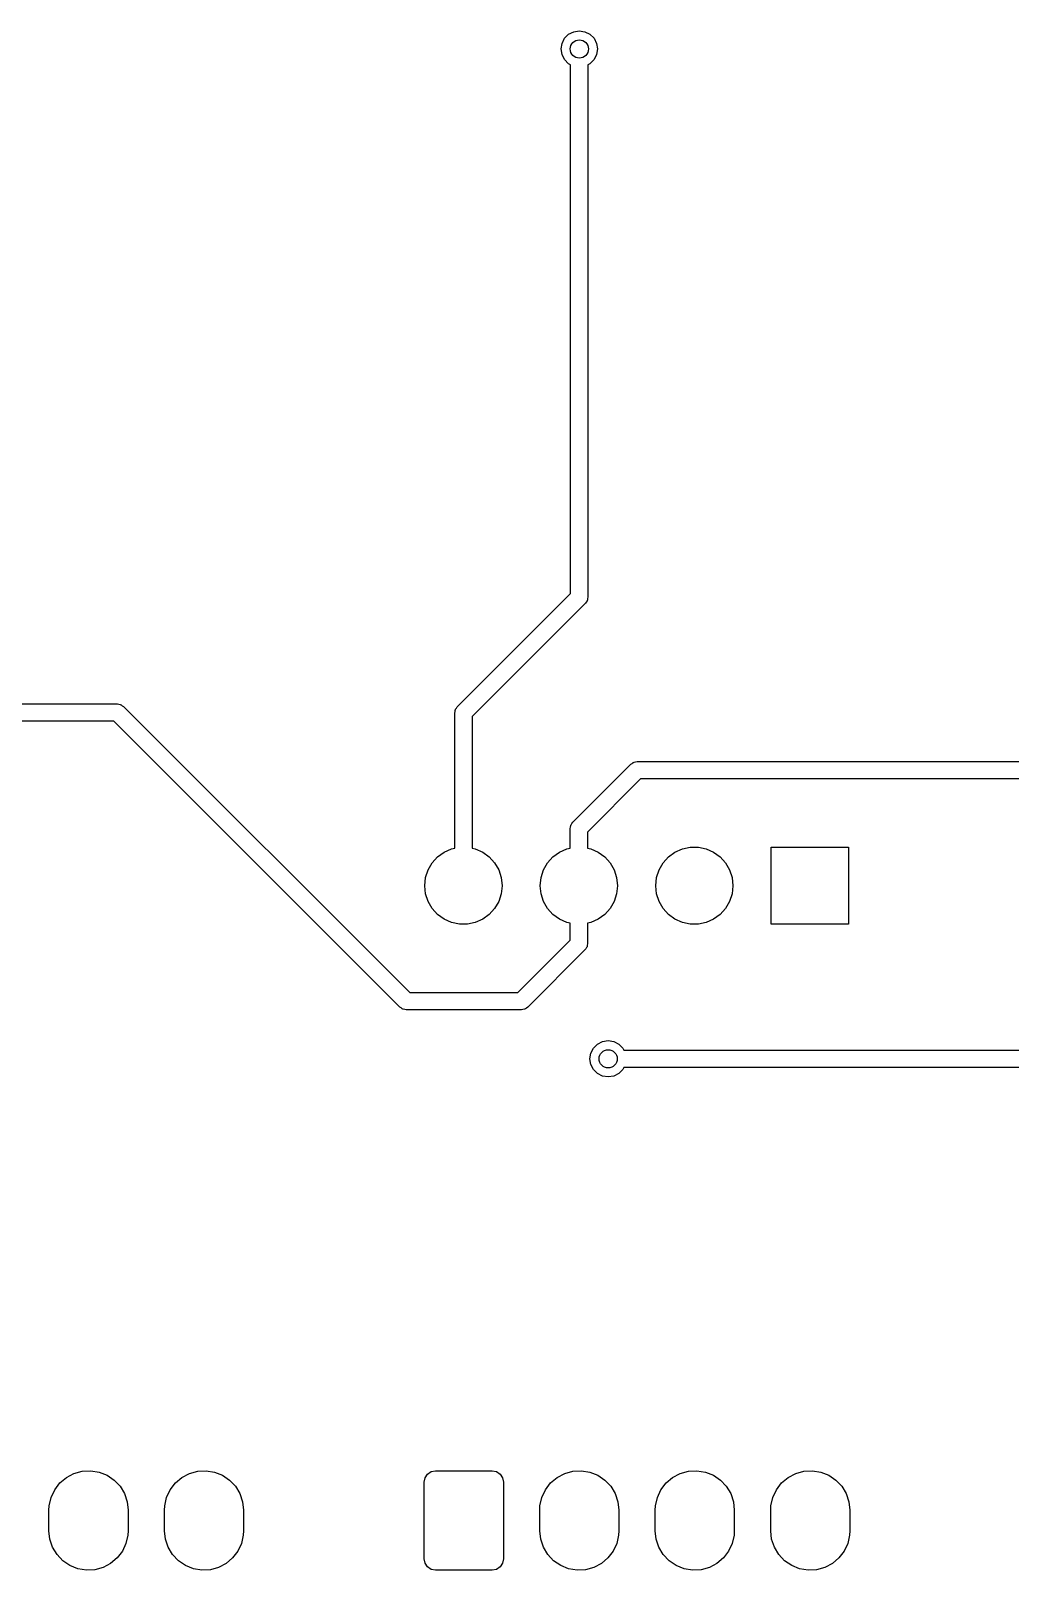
# Model space of a CAD drawing. Extents: x 2.94 to 6.46, y -5.04 to -3.38.
# Drawn here: x 4.7 to 5.548, y -5.043 to -3.709 of the extents above; entities that cross this region are included whole.
import ezdxf

# ---------------------------------------------------------------- set-up
doc = ezdxf.new("R2010")
doc.units = 0
doc.header["$MEASUREMENT"] = 0
doc.layers.add('BLACK', color=7, linetype='CONTINUOUS')

msp = doc.modelspace()

# ---------------------------------------------------------------- linework, layer by layer
at = {"layer": 'BLACK', "linetype": 'CONTINUOUS'}
for p, q in [((5.15925, -3.725), (5.16002, -3.72013)), ((5.16002, -3.72013), (5.16226, -3.71574)), ((5.16226, -3.71574), (5.16574, -3.71226)), ((5.16574, -3.71226), (5.17013, -3.71002)), ((5.17013, -3.71002), (5.175, -3.70925)), ((5.175, -3.70925), (5.17987, -3.71002)), ((5.17987, -3.71002), (5.18426, -3.71226)), ((5.18426, -3.71226), (5.18774, -3.71574)), ((5.18774, -3.71574), (5.18998, -3.72013)), ((5.18998, -3.72013), (5.19075, -3.725)), ((5.16002, -3.72987), (5.15925, -3.725)), ((5.16226, -3.73426), (5.16002, -3.72987)), ((5.16574, -3.73774), (5.16226, -3.73426)), ((5.18774, -3.73426), (5.18426, -3.73774)), ((5.18998, -3.72987), (5.18774, -3.73426)), ((5.19075, -3.725), (5.18998, -3.72987)), ((5.1675, -3.73864), (5.16574, -3.73774)), ((5.1675, -4.19689), (5.1675, -3.73864)), ((5.18426, -3.73774), (5.1825, -3.73864)), ((5.1825, -3.73864), (5.1825, -4.20001)), ((5.0693, -4.29509), (5.1675, -4.19689)), ((5.18222, -4.20123), (5.18208, -4.20248)), ((5.1825, -4.20001), (5.18222, -4.20123)), ((5.1803, -4.2053), (5.08211, -4.3035)), ((5.18097, -4.20424), (5.1803, -4.2053)), ((5.18175, -4.20326), (5.18097, -4.20424)), ((5.18185, -4.20284), (5.18175, -4.20326)), ((5.18208, -4.20248), (5.18185, -4.20284)), ((4.56364, -4.2925), (4.77501, -4.2925)), ((4.77501, -4.2925), (4.77623, -4.29278)), ((4.77623, -4.29278), (4.77748, -4.29292)), ((4.77748, -4.29292), (4.77784, -4.29315)), ((4.77784, -4.29315), (4.77826, -4.29325)), ((4.77826, -4.29325), (4.77924, -4.29403)), ((4.77924, -4.29403), (4.7803, -4.2947)), ((4.7803, -4.2947), (5.02811, -4.5425)), ((4.77189, -4.3075), (4.56364, -4.3075)), ((5.0197, -4.5553), (4.77189, -4.3075)), ((5.06711, -4.30038), (5.06739, -4.29916)), ((5.06711, -4.41757), (5.06711, -4.30038)), ((5.06739, -4.29916), (5.06753, -4.29791)), ((5.06753, -4.29791), (5.06776, -4.29755)), ((5.06776, -4.29755), (5.06785, -4.29713)), ((5.06785, -4.29713), (5.06864, -4.29615)), ((5.06864, -4.29615), (5.0693, -4.29509)), ((5.08211, -4.3035), (5.08211, -4.41757)), ((5.1693, -4.39509), (5.21971, -4.34469)), ((5.21971, -4.34469), (5.22077, -4.34402)), ((5.22077, -4.34402), (5.22175, -4.34324)), ((5.22175, -4.34324), (5.22217, -4.34315)), ((5.22217, -4.34315), (5.22253, -4.34292)), ((5.22253, -4.34292), (5.22378, -4.34278)), ((5.22378, -4.34278), (5.225, -4.3425)), ((5.225, -4.3425), (6.10001, -4.3425)), ((5.22811, -4.3575), (5.18211, -4.4035)), ((6.09689, -4.3575), (5.22811, -4.3575)), ((5.16711, -4.40038), (5.16739, -4.39916)), ((5.16711, -4.41757), (5.16711, -4.40038)), ((5.16739, -4.39916), (5.16753, -4.39791)), ((5.16753, -4.39791), (5.16776, -4.39755)), ((5.16776, -4.39755), (5.16785, -4.39713)), ((5.16785, -4.39713), (5.16864, -4.39615)), ((5.16864, -4.39615), (5.1693, -4.39509)), ((5.18211, -4.4035), (5.18211, -4.41757)), ((5.04753, -4.43033), (5.05221, -4.42513)), ((5.05221, -4.42513), (5.05787, -4.42102)), ((5.05787, -4.42102), (5.06427, -4.41817)), ((5.06427, -4.41817), (5.06711, -4.41757)), ((5.08211, -4.41757), (5.08495, -4.41817)), ((5.08495, -4.41817), (5.09134, -4.42102)), ((5.09134, -4.42102), (5.097, -4.42513)), ((5.097, -4.42513), (5.10168, -4.43033)), ((5.14753, -4.43033), (5.15221, -4.42513)), ((5.15221, -4.42513), (5.15787, -4.42102)), ((5.15787, -4.42102), (5.16427, -4.41817)), ((5.16427, -4.41817), (5.16711, -4.41757)), ((5.18211, -4.41757), (5.18495, -4.41817)), ((5.18495, -4.41817), (5.19134, -4.42102)), ((5.19134, -4.42102), (5.197, -4.42513)), ((5.197, -4.42513), (5.20168, -4.43033)), ((5.24753, -4.43033), (5.25221, -4.42513)), ((5.25221, -4.42513), (5.25787, -4.42102)), ((5.25787, -4.42102), (5.26427, -4.41817)), ((5.26427, -4.41817), (5.27111, -4.41672)), ((5.27111, -4.41672), (5.2781, -4.41672)), ((5.2781, -4.41672), (5.28495, -4.41817)), ((5.28495, -4.41817), (5.29134, -4.42102)), ((5.29134, -4.42102), (5.297, -4.42513)), ((5.297, -4.42513), (5.30168, -4.43033)), ((5.34114, -4.48346), (5.34114, -4.41654)), ((5.34114, -4.41654), (5.40807, -4.41654)), ((5.40807, -4.41654), (5.40807, -4.48346)), ((5.04187, -4.44304), (5.04403, -4.43639)), ((5.04403, -4.43639), (5.04753, -4.43033)), ((5.10168, -4.43033), (5.10518, -4.43639)), ((5.10518, -4.43639), (5.10734, -4.44304)), ((5.14187, -4.44304), (5.14403, -4.43639)), ((5.14403, -4.43639), (5.14753, -4.43033)), ((5.20168, -4.43033), (5.20518, -4.43639)), ((5.20518, -4.43639), (5.20734, -4.44304)), ((5.24187, -4.44304), (5.24403, -4.43639)), ((5.24403, -4.43639), (5.24753, -4.43033)), ((5.30168, -4.43033), (5.30518, -4.43639)), ((5.30518, -4.43639), (5.30734, -4.44304)), ((5.04114, -4.45), (5.04187, -4.44304)), ((5.04187, -4.45696), (5.04114, -4.45)), ((5.10734, -4.44304), (5.10807, -4.45)), ((5.10807, -4.45), (5.10734, -4.45696)), ((5.14114, -4.45), (5.14187, -4.44304)), ((5.14187, -4.45696), (5.14114, -4.45)), ((5.20734, -4.44304), (5.20807, -4.45)), ((5.20807, -4.45), (5.20734, -4.45696)), ((5.24114, -4.45), (5.24187, -4.44304)), ((5.24187, -4.45696), (5.24114, -4.45)), ((5.30734, -4.44304), (5.30807, -4.45)), ((5.30807, -4.45), (5.30734, -4.45696)), ((5.04403, -4.46361), (5.04187, -4.45696)), ((5.04753, -4.46967), (5.04403, -4.46361)), ((5.10518, -4.46361), (5.10168, -4.46967)), ((5.10734, -4.45696), (5.10518, -4.46361)), ((5.14403, -4.46361), (5.14187, -4.45696)), ((5.14753, -4.46967), (5.14403, -4.46361)), ((5.20518, -4.46361), (5.20168, -4.46967)), ((5.20734, -4.45696), (5.20518, -4.46361)), ((5.24403, -4.46361), (5.24187, -4.45696)), ((5.24753, -4.46967), (5.24403, -4.46361)), ((5.30518, -4.46361), (5.30168, -4.46967)), ((5.30734, -4.45696), (5.30518, -4.46361)), ((5.05221, -4.47487), (5.04753, -4.46967)), ((5.05787, -4.47898), (5.05221, -4.47487)), ((5.06427, -4.48183), (5.05787, -4.47898)), ((5.09134, -4.47898), (5.08495, -4.48183)), ((5.097, -4.47487), (5.09134, -4.47898)), ((5.10168, -4.46967), (5.097, -4.47487)), ((5.15221, -4.47487), (5.14753, -4.46967)), ((5.15787, -4.47898), (5.15221, -4.47487)), ((5.16427, -4.48183), (5.15787, -4.47898)), ((5.19134, -4.47898), (5.18495, -4.48183)), ((5.197, -4.47487), (5.19134, -4.47898)), ((5.20168, -4.46967), (5.197, -4.47487)), ((5.25221, -4.47487), (5.24753, -4.46967)), ((5.25787, -4.47898), (5.25221, -4.47487)), ((5.26427, -4.48183), (5.25787, -4.47898)), ((5.29134, -4.47898), (5.28495, -4.48183)), ((5.297, -4.47487), (5.29134, -4.47898)), ((5.30168, -4.46967), (5.297, -4.47487)), ((5.07111, -4.48328), (5.06427, -4.48183)), ((5.0781, -4.48328), (5.07111, -4.48328)), ((5.08495, -4.48183), (5.0781, -4.48328)), ((5.16711, -4.48243), (5.16427, -4.48183)), ((5.16711, -4.49729), (5.16711, -4.48243)), ((5.18495, -4.48183), (5.18211, -4.48243)), ((5.18211, -4.48243), (5.18211, -4.50041)), ((5.27111, -4.48328), (5.26427, -4.48183)), ((5.2781, -4.48328), (5.27111, -4.48328)), ((5.28495, -4.48183), (5.2781, -4.48328)), ((5.40807, -4.48346), (5.34114, -4.48346)), ((5.12189, -4.5425), (5.16711, -4.49729)), ((5.17991, -4.5057), (5.13029, -4.55531)), ((5.18058, -4.50464), (5.17991, -4.5057)), ((5.18136, -4.50366), (5.18058, -4.50464)), ((5.18146, -4.50324), (5.18136, -4.50366)), ((5.18168, -4.50287), (5.18146, -4.50324)), ((5.18183, -4.50163), (5.18168, -4.50287)), ((5.18211, -4.50041), (5.18183, -4.50163)), ((5.02811, -4.5425), (5.12189, -4.5425)), ((5.02076, -4.55597), (5.0197, -4.5553)), ((5.02174, -4.55675), (5.02076, -4.55597)), ((5.02216, -4.55685), (5.02174, -4.55675)), ((5.02252, -4.55708), (5.02216, -4.55685)), ((5.02377, -4.55722), (5.02252, -4.55708)), ((5.02499, -4.5575), (5.02377, -4.55722)), ((5.125, -4.5575), (5.02499, -4.5575)), ((5.12622, -4.55722), (5.125, -4.5575)), ((5.12747, -4.55708), (5.12622, -4.55722)), ((5.12783, -4.55685), (5.12747, -4.55708)), ((5.12825, -4.55676), (5.12783, -4.55685)), ((5.12923, -4.55598), (5.12825, -4.55676)), ((5.13029, -4.55531), (5.12923, -4.55598)), ((5.18726, -4.59074), (5.19074, -4.58726)), ((5.19074, -4.58726), (5.19513, -4.58502)), ((5.19513, -4.58502), (5.2, -4.58425)), ((5.2, -4.58425), (5.20487, -4.58502)), ((5.20487, -4.58502), (5.20926, -4.58726)), ((5.20926, -4.58726), (5.21274, -4.59074)), ((5.18425, -4.6), (5.18502, -4.59513)), ((5.18502, -4.60487), (5.18425, -4.6)), ((5.18502, -4.59513), (5.18726, -4.59074)), ((5.21274, -4.59074), (5.21364, -4.5925)), ((5.21364, -4.5925), (5.64689, -4.5925)), ((5.18726, -4.60926), (5.18502, -4.60487)), ((5.19074, -4.61274), (5.18726, -4.60926)), ((5.19513, -4.61498), (5.19074, -4.61274)), ((5.2, -4.61575), (5.19513, -4.61498)), ((5.20487, -4.61498), (5.2, -4.61575)), ((5.20926, -4.61274), (5.20487, -4.61498)), ((5.21274, -4.60926), (5.20926, -4.61274)), ((5.21364, -4.6075), (5.21274, -4.60926)), ((5.65, -4.6075), (5.21364, -4.6075)), ((4.73085, -4.96275), (4.73739, -4.9593)), ((4.73739, -4.9593), (4.74452, -4.95733)), ((4.74452, -4.95733), (4.75191, -4.95694)), ((4.75191, -4.95694), (4.75921, -4.95815)), ((4.75921, -4.95815), (4.76608, -4.9609)), ((4.76608, -4.9609), (4.7722, -4.96506)), ((4.83085, -4.96275), (4.83739, -4.9593)), ((4.83739, -4.9593), (4.84452, -4.95733)), ((4.84452, -4.95733), (4.85191, -4.95694)), ((4.85191, -4.95694), (4.85921, -4.95815)), ((4.85921, -4.95815), (4.86608, -4.9609)), ((4.86608, -4.9609), (4.8722, -4.96506)), ((5.0415, -4.96297), (5.04363, -4.95977)), ((5.04363, -4.95977), (5.04682, -4.95764)), ((5.04682, -4.95764), (5.05059, -4.95689)), ((5.05059, -4.95689), (5.09941, -4.95689)), ((5.09941, -4.95689), (5.10318, -4.95764)), ((5.10318, -4.95764), (5.10637, -4.95977)), ((5.10637, -4.95977), (5.1085, -4.96297)), ((5.15585, -4.96275), (5.16239, -4.9593)), ((5.16239, -4.9593), (5.16952, -4.95733)), ((5.16952, -4.95733), (5.17691, -4.95694)), ((5.17691, -4.95694), (5.18421, -4.95815)), ((5.18421, -4.95815), (5.19108, -4.9609)), ((5.19108, -4.9609), (5.1972, -4.96506)), ((5.25585, -4.96275), (5.26239, -4.9593)), ((5.26239, -4.9593), (5.26952, -4.95733)), ((5.26952, -4.95733), (5.27691, -4.95694)), ((5.27691, -4.95694), (5.28421, -4.95815)), ((5.28421, -4.95815), (5.29108, -4.9609)), ((5.29108, -4.9609), (5.2972, -4.96506)), ((5.35585, -4.96275), (5.36239, -4.9593)), ((5.36239, -4.9593), (5.36952, -4.95733)), ((5.36952, -4.95733), (5.37691, -4.95694)), ((5.37691, -4.95694), (5.38421, -4.95815)), ((5.38421, -4.95815), (5.39108, -4.9609)), ((5.39108, -4.9609), (5.3972, -4.96506)), ((4.71758, -4.9801), (4.7207, -4.9734)), ((4.7207, -4.9734), (4.7252, -4.96752)), ((4.7252, -4.96752), (4.73085, -4.96275)), ((4.7722, -4.96506), (4.77728, -4.97043)), ((4.77728, -4.97043), (4.78109, -4.97677)), ((4.81758, -4.9801), (4.8207, -4.9734)), ((4.8207, -4.9734), (4.8252, -4.96752)), ((4.8252, -4.96752), (4.83085, -4.96275)), ((4.8722, -4.96506), (4.87728, -4.97043)), ((4.87728, -4.97043), (4.88109, -4.97677)), ((5.04075, -4.96673), (5.0415, -4.96297)), ((5.04075, -5.03327), (5.04075, -4.96673)), ((5.1085, -4.96297), (5.10925, -4.96673)), ((5.10925, -4.96673), (5.10925, -5.03327)), ((5.14258, -4.9801), (5.1457, -4.9734)), ((5.1457, -4.9734), (5.1502, -4.96752)), ((5.1502, -4.96752), (5.15585, -4.96275)), ((5.1972, -4.96506), (5.20228, -4.97043)), ((5.20228, -4.97043), (5.20609, -4.97677)), ((5.24258, -4.9801), (5.2457, -4.9734)), ((5.2457, -4.9734), (5.2502, -4.96752)), ((5.2502, -4.96752), (5.25585, -4.96275)), ((5.2972, -4.96506), (5.30228, -4.97043)), ((5.30228, -4.97043), (5.30609, -4.97677)), ((5.34258, -4.9801), (5.3457, -4.9734)), ((5.3457, -4.9734), (5.3502, -4.96752)), ((5.3502, -4.96752), (5.35585, -4.96275)), ((5.3972, -4.96506), (5.40228, -4.97043)), ((5.40228, -4.97043), (5.40609, -4.97677)), ((4.71575, -4.99114), (4.71596, -4.98732)), ((4.71596, -4.98732), (4.71758, -4.9801)), ((4.78109, -4.97677), (4.78345, -4.98379)), ((4.78345, -4.98379), (4.78425, -4.99114)), ((4.81575, -4.99114), (4.81596, -4.98732)), ((4.81596, -4.98732), (4.81758, -4.9801)), ((4.88109, -4.97677), (4.88345, -4.98379)), ((4.88345, -4.98379), (4.88425, -4.99114)), ((5.14075, -4.99114), (5.14096, -4.98732)), ((5.14096, -4.98732), (5.14258, -4.9801)), ((5.20609, -4.97677), (5.20845, -4.98379)), ((5.20845, -4.98379), (5.20925, -4.99114)), ((5.24075, -4.99114), (5.24096, -4.98732)), ((5.24096, -4.98732), (5.24258, -4.9801)), ((5.30609, -4.97677), (5.30845, -4.98379)), ((5.30845, -4.98379), (5.30925, -4.99114)), ((5.34075, -4.99114), (5.34096, -4.98732)), ((5.34096, -4.98732), (5.34258, -4.9801)), ((5.40609, -4.97677), (5.40845, -4.98379)), ((5.40845, -4.98379), (5.40925, -4.99114)), ((4.71575, -5.00886), (4.71575, -4.99114)), ((4.78425, -4.99114), (4.78425, -5.00886)), ((4.81575, -5.00886), (4.81575, -4.99114)), ((4.88425, -4.99114), (4.88425, -5.00886)), ((5.14075, -5.00886), (5.14075, -4.99114)), ((5.20925, -4.99114), (5.20925, -5.00886)), ((5.24075, -5.00886), (5.24075, -4.99114)), ((5.30925, -4.99114), (5.30925, -5.00886)), ((5.34075, -5.00886), (5.34075, -4.99114)), ((5.40925, -4.99114), (5.40925, -5.00886)), ((4.71655, -5.01621), (4.71575, -5.00886)), ((4.78404, -5.01268), (4.78242, -5.0199)), ((4.78425, -5.00886), (4.78404, -5.01268)), ((4.81655, -5.01621), (4.81575, -5.00886)), ((4.88404, -5.01268), (4.88242, -5.0199)), ((4.88425, -5.00886), (4.88404, -5.01268)), ((5.14155, -5.01621), (5.14075, -5.00886)), ((5.20904, -5.01268), (5.20742, -5.0199)), ((5.20925, -5.00886), (5.20904, -5.01268)), ((5.24155, -5.01621), (5.24075, -5.00886)), ((5.30904, -5.01268), (5.30742, -5.0199)), ((5.30925, -5.00886), (5.30904, -5.01268)), ((5.34155, -5.01621), (5.34075, -5.00886)), ((5.40904, -5.01268), (5.40742, -5.0199)), ((5.40925, -5.00886), (5.40904, -5.01268)), ((4.71891, -5.02323), (4.71655, -5.01621)), ((4.72272, -5.02957), (4.71891, -5.02323)), ((4.7793, -5.0266), (4.7748, -5.03248)), ((4.78242, -5.0199), (4.7793, -5.0266)), ((4.81891, -5.02323), (4.81655, -5.01621)), ((4.82272, -5.02957), (4.81891, -5.02323)), ((4.8793, -5.0266), (4.8748, -5.03248)), ((4.88242, -5.0199), (4.8793, -5.0266)), ((5.14391, -5.02323), (5.14155, -5.01621)), ((5.14772, -5.02957), (5.14391, -5.02323)), ((5.2043, -5.0266), (5.1998, -5.03248)), ((5.20742, -5.0199), (5.2043, -5.0266)), ((5.24391, -5.02323), (5.24155, -5.01621)), ((5.24772, -5.02957), (5.24391, -5.02323)), ((5.3043, -5.0266), (5.2998, -5.03248)), ((5.30742, -5.0199), (5.3043, -5.0266)), ((5.34391, -5.02323), (5.34155, -5.01621)), ((5.34772, -5.02957), (5.34391, -5.02323)), ((5.4043, -5.0266), (5.3998, -5.03248)), ((5.40742, -5.0199), (5.4043, -5.0266)), ((4.7278, -5.03494), (4.72272, -5.02957)), ((4.73392, -5.0391), (4.7278, -5.03494)), ((4.74079, -5.04185), (4.73392, -5.0391)), ((4.74809, -5.04306), (4.74079, -5.04185)), ((4.76261, -5.0407), (4.75548, -5.04267)), ((4.76915, -5.03725), (4.76261, -5.0407)), ((4.7748, -5.03248), (4.76915, -5.03725)), ((4.8278, -5.03494), (4.82272, -5.02957)), ((4.83392, -5.0391), (4.8278, -5.03494)), ((4.84079, -5.04185), (4.83392, -5.0391)), ((4.84809, -5.04306), (4.84079, -5.04185)), ((4.86261, -5.0407), (4.85548, -5.04267)), ((4.86915, -5.03725), (4.86261, -5.0407)), ((4.8748, -5.03248), (4.86915, -5.03725)), ((5.0415, -5.03703), (5.04075, -5.03327)), ((5.04363, -5.04023), (5.0415, -5.03703)), ((5.04682, -5.04236), (5.04363, -5.04023)), ((5.10637, -5.04023), (5.10318, -5.04236)), ((5.1085, -5.03703), (5.10637, -5.04023)), ((5.10925, -5.03327), (5.1085, -5.03703)), ((5.1528, -5.03494), (5.14772, -5.02957)), ((5.15892, -5.0391), (5.1528, -5.03494)), ((5.16579, -5.04185), (5.15892, -5.0391)), ((5.17309, -5.04306), (5.16579, -5.04185)), ((5.18761, -5.0407), (5.18048, -5.04267)), ((5.19415, -5.03725), (5.18761, -5.0407)), ((5.1998, -5.03248), (5.19415, -5.03725)), ((5.2528, -5.03494), (5.24772, -5.02957)), ((5.25892, -5.0391), (5.2528, -5.03494)), ((5.26579, -5.04185), (5.25892, -5.0391)), ((5.27309, -5.04306), (5.26579, -5.04185)), ((5.28761, -5.0407), (5.28048, -5.04267)), ((5.29415, -5.03725), (5.28761, -5.0407)), ((5.2998, -5.03248), (5.29415, -5.03725)), ((5.3528, -5.03494), (5.34772, -5.02957)), ((5.35892, -5.0391), (5.3528, -5.03494)), ((5.36579, -5.04185), (5.35892, -5.0391)), ((5.37309, -5.04306), (5.36579, -5.04185)), ((5.38761, -5.0407), (5.38048, -5.04267)), ((5.39415, -5.03725), (5.38761, -5.0407)), ((5.3998, -5.03248), (5.39415, -5.03725)), ((4.75548, -5.04267), (4.74809, -5.04306)), ((4.85548, -5.04267), (4.84809, -5.04306)), ((5.05059, -5.04311), (5.04682, -5.04236)), ((5.09941, -5.04311), (5.05059, -5.04311)), ((5.10318, -5.04236), (5.09941, -5.04311)), ((5.18048, -5.04267), (5.17309, -5.04306)), ((5.28048, -5.04267), (5.27309, -5.04306)), ((5.38048, -5.04267), (5.37309, -5.04306))]:
    msp.add_line(p, q, dxfattribs=at)
at = {"layer": 'BLACK'}
for centre in [(5.175, -3.725), (5.2, -4.6)]:
    msp.add_circle(centre, 0.00787, dxfattribs=at)

doc.saveas('drawing.dxf')
